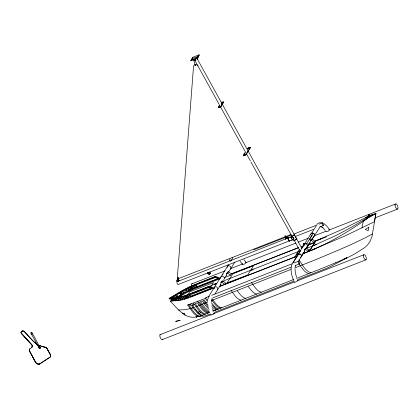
<?xml version="1.0" encoding="UTF-8"?>
<svg xmlns="http://www.w3.org/2000/svg" width="419" height="419" viewBox="0 0 419 419"><rect width="100%" height="100%" fill="white"/><g stroke="black" fill="none" stroke-linecap="round" stroke-linejoin="round"><path stroke-width="0.63" d="M182.731 313.218L182.799 313.606L178.567 309.981L170.795 301.617L170.507 301.093L171.869 300.266M193.447 303.12C196.621 306.902 199.261 312.993 204.54 314.48L209.757 312.433C204.854 311.128 202.34 305.723 199.407 301.989L198.365 302.398M215.298 284.15L214.973 284.323L215.586 283.946C214.277 284.711 215.68 282.961 215.685 284.642M369.626 215.995L369.06 215.005L369.464 216.152M211.548 300.292L211.464 302.036M291.037 268.741L291.42 265.766L292.42 263.41L310.95 233.723C312.134 232.084 315.004 233.655 314.439 235.52M194.578 59.289C194.39 59.739 196.003 59.912 194.615 59.278M177.97 280.421C177.216 274.911 178.992 279.546 178.368 277.504M191.205 289.634L190.116 287.146L188.691 287.832L189.781 290.32L191.205 289.634L191.263 289.225L190.116 287.146M301.177 256.863L301.434 256.046M297.679 255.071L297.663 255.978M310.689 234.661L311.259 233.393L312.736 233.079M226.799 274.864L226.637 273.487L227.454 272.177L228.381 271.811L231.424 273.879L298.805 247.456M304.629 251.259L298.098 261.802M310.348 242.093L310.186 240.721L310.982 239.443L311.909 239.081L314.947 241.161L314.156 242.423L310.275 243.947M197.642 57.927L197.197 57.602M197.737 57.743L197.7 57.602M220.64 277.519C221.143 275.388 224.547 276.331 224.422 278.336M304.644 251.232L304.482 249.855L305.283 248.577L306.21 248.21L309.253 250.279L308.468 251.536L304.288 253.202M224.422 278.342L223.835 279.52M303.393 253.558L343.821 236.478L374.361 221.777L375.927 213.57L371.925 236.709L370.024 241.464L367.61 244.864A44.184 38.26 32 0 1 364.567 247.718L354.128 254.265L336.509 263.326A118.137 102.304 32 0 1 326.38 268.438L297.495 279.766M207.641 299.779L208.872 296.175L228.428 264.839M362 227.967L363.252 221.201L367.662 218.205A70.591 66.993 3.3 0 1 371.004 216.157L371.035 216.136A69.889 66.322 3.3 0 1 373.072 215.01L375.927 213.57L373.947 214.355A65.181 56.445 32 0 0 370.187 216.099L369.872 216.262C368.243 212.286 370.37 218.687 369.019 215.052M294.201 238.83L291.896 236.981L291.514 235.918L291.959 235.452M39.454 345.858L40.145 345.685A19.646 17.011 32 0 0 45.184 347.173L46.472 347.765L45.299 347.304M196.647 57.942L197.391 59.294L198.077 56.397L191.823 58.849L191.996 59.163M197.391 59.294L198.302 56.628M295.238 266.866L295.72 265.609M191.038 287.099L191.2 286.643L192.347 288.722L192.185 289.178L191.038 287.099L192.4 286.486L193.547 288.571L192.185 289.178M193.547 288.571L193.714 288.115L192.347 288.722M211.066 314.554A1.99 0.367 -26.4 0 0 210.851 314.753L160 334.697L159.807 335.609A2.802 1.178 68.6 0 0 162.064 339.699L365.928 259.817M215.083 284.244L215.256 283.862M37.778 345.596L39.48 348.508L40.423 347.932L39.161 345.858M219.142 106.751L220.064 106.222L219.142 106.751L219.315 107.065L220.211 106.573M220.153 106.374L219.216 107.013L219.718 106.735M222.719 102.487L221.641 103.064L222.306 102.922M222.62 102.435L221.557 102.906L222.62 102.435L222.222 102.765M244.167 154.878C245.649 155.035 244.858 153.626 244.23 155.093C246.812 154.182 242.852 155.229 245.209 154.47M248.242 148.352L249.295 147.839L248.326 148.509M249.19 148.504L249.467 148.153M184.936 314.926L184.795 314.564M293.986 239.862L293.777 240.386A1.812 0.492 -28.9 0 0 296.086 239.595A1.812 0.492 -28.9 0 0 296.526 238.511M314.638 242.774L308.389 245.026M314.391 235.635L314.245 235.928L320.331 226.548L319.927 226.779L320.708 226.559L320.247 226.532L321.729 226.899L321.326 226.747L322.976 227.821L322.688 227.58L325.291 230.434M297.726 254.972C298.302 253.521 300.47 253.804 301.135 255.035L300.889 254.7M301.161 256.889L300.475 257.434M197.726 57.817L197.124 58.026M214.889 294.023L220.876 284.428L220.918 282.652L221.735 281.343L222.662 280.976L225.705 283.045L224.888 284.354L221.845 282.286L220.918 282.652M225.82 276.498L225.778 276.571A1.985 1.718 32 0 1 224.6 277.242M226.653 275.147L226.789 274.874M309.369 243.727L309.531 243.402M193.358 286.072L193.636 285.575L194.783 287.654L194.51 288.157L193.358 286.072L194.626 285.554L195.773 287.633L194.51 288.157M309.185 239.747L312.443 234.556L305.959 244.921M315.664 248.614L309.432 251.149L315.895 240.799L342.239 229.423L369.076 215.932L365.468 217.644M21.678 331.413L22.621 330.968L21.678 331.413A1.461 1.267 32 0 0 21.359 333.451L31.577 344.617A2.325 2.016 32 0 1 31.556 347.581L31.619 347.477A2.325 2.016 32 0 0 31.839 344.743M190.844 60.42L192.803 57.277L199.062 54.826L199.234 55.135L197.27 58.278L191.017 60.734L190.844 60.42L197.098 57.969L199.062 54.826M191.017 60.734L191.614 59.77M192.379 58.55L192.976 57.592L192.803 57.277M21.359 333.451L21.427 333.346A1.461 1.267 32 0 1 21.715 331.361M193.442 59.556L193.662 59.262M22.553 331.073A1.414 1.226 32 0 1 24.155 331.455L32.556 340.432M193.033 59.728L194.709 60.383L194.877 60.121M37.925 345.644L37.432 345.46L36.573 343.899A19.646 17.011 32 0 1 32.52 340.485L32.588 340.38A19.646 17.011 32 0 0 36.636 343.795L37.93 345.523M31.577 344.617L23.129 335.205M31.619 347.477L30 348.749A2.1 1.817 32 0 0 29.534 350.981L35.625 362.404A3.08 2.671 32 0 0 39.669 363.98L49.531 357.486L39.7 363.928A3.08 2.671 32 0 1 35.657 362.351L29.503 351.033A2.1 1.817 32 0 1 29.969 348.802M31.032 354.081L29.534 350.981M39.187 345.879L38.789 345.801A4.316 3.734 32 0 0 38.983 345.848L40.083 345.79A19.646 17.011 32 0 0 45.121 347.278L45.331 347.251M35.625 362.404L31.404 354.532M45.954 347.424L45.545 347.314M49.494 357.538A2.467 2.137 32 0 0 50.432 354.642L46.472 347.765M46.954 348.472L50.4 354.694A2.467 2.137 32 0 1 49.463 357.59M47.059 348.639L50.4 354.694M39.669 363.98L39.732 363.875A3.08 2.671 32 0 1 37.851 363.964M221.457 102.54A1.566 0.424 -28.9 0 1 222.992 101.827A1.566 0.424 -28.9 0 1 223.427 102.121L223.599 102.435L221.159 106.342A1.566 0.424 -28.9 0 1 219.42 107.526A1.566 0.424 -28.9 0 1 218.509 107.379L218.341 107.065L219.556 105.117L219.729 105.426L219.121 106.405M218.341 107.065A1.566 0.424 -28.9 0 0 219.247 107.212A1.566 0.424 -28.9 0 0 220.986 106.028L223.427 102.121M247.765 148.792A1.566 0.424 -28.9 0 0 247.608 148.981L247.44 148.666A1.566 0.424 -28.9 0 1 249.179 147.483A1.566 0.424 -28.9 0 1 250.085 147.629L250.258 147.944L246.189 154.464A1.566 0.424 -28.9 0 1 244.445 155.653A1.566 0.424 -28.9 0 1 243.539 155.507L243.366 155.192L245.403 151.929L220.672 107.128M243.879 154.962L245.235 152.788M243.366 155.192A1.566 0.424 -28.9 0 0 244.277 155.339A1.566 0.424 -28.9 0 0 246.016 154.155L250.085 147.629M177.054 280.594L177.153 280.437A0.927 0.801 32 0 1 178.662 279.845L179.515 280.824L178.567 280.002A0.927 0.801 32 0 0 177.054 280.594L177.19 281.741L177.153 280.437M177.635 279.981L177.86 279.792A0.618 0.534 32 0 1 178.321 280.861L178.08 281.055A0.618 0.534 32 0 1 177.619 279.986L177.761 279.95A0.618 0.534 32 0 1 178.222 281.018M174.948 298.574A0.927 0.388 68.6 0 0 175.074 299.025L175.493 300.214L176.535 298.92M185.758 297.919L186.659 296.479M187.56 295.039L189.901 291.755L213.559 282.568L209.547 288.759L190.373 296.306M189.414 295.102L189.739 294.578L190.886 296.662L190.561 297.186L189.414 295.102L208.892 287.465L212.265 288.67L190.561 297.186M195.621 285.156L195.951 284.632L197.098 286.711L196.773 287.235L195.621 285.156L215.099 277.514L215.429 276.99M207.525 273.057L208.526 273.801A0.927 0.801 32 0 0 210.034 273.204L209.95 271.983L207.525 273.057L208.479 273.879A0.927 0.801 32 0 0 209.987 273.282L210.087 273.125A0.927 0.801 32 0 1 208.756 273.879M208.688 272.601L209.6 274.078M209.521 273.738L209.327 273.853A0.618 0.534 32 0 1 208.866 272.785L209.06 272.669A0.618 0.534 32 0 1 209.521 273.738L209.28 273.932A0.618 0.534 32 0 1 208.819 272.863L208.934 272.706A0.618 0.534 32 0 0 209.38 273.775M208.479 273.879L207.625 272.9M208.809 286.863L209.139 286.339L214.198 288.152L213.868 288.675L208.809 286.863L184.135 296.359L177.965 297.836L169.072 298.496L169.36 299.014L170.821 298.93L171.968 301.01L170.507 301.093L171.884 300.554M215.345 276.388L190.373 286.366L182.642 290.341L169.072 298.496C177.708 294.112 185.664 288.225 194.84 284.826L215.02 276.912L215.345 276.388L220.404 278.2M230.817 261.011L232.864 257.727M222.353 275.168L223.17 273.858M221.845 282.286L222.662 280.976M226.637 273.487L227.564 273.12L228.381 271.811M228.722 271.863L234.76 262.184M224.652 277.525L230.607 275.189L231.367 273.974M286.889 237.4A0.927 0.801 32 0 0 285.381 237.992L285.281 238.149A0.927 0.801 32 0 1 286.795 237.557L287.743 238.38L286.795 237.557M286.821 238.107A0.618 0.534 32 0 1 286.549 238.411L286.308 238.61A0.618 0.534 32 0 1 285.847 237.542L286.088 237.348A0.618 0.534 32 0 1 286.821 237.819M286.58 238.835L287.843 238.222M299.271 249.645L294.693 256.978L295.746 258.801M296.804 254.956L296.903 254.799A0.927 0.801 32 0 1 298.417 254.202L298.318 254.359A0.927 0.801 32 0 0 296.804 254.956L296.94 256.098L219.535 286.455M303.246 244.638L303.346 244.481A0.927 0.801 32 0 1 304.854 243.889L304.754 244.047A0.927 0.801 32 0 0 303.246 244.638L303.377 245.78L301.313 246.66M297.679 255.412A0.618 0.534 32 0 1 297.37 254.343L297.61 254.15A0.618 0.534 32 0 1 298.066 254.254M303.964 245.063A0.618 0.534 32 0 1 303.812 244.031L303.922 243.868A0.618 0.534 32 0 0 304.063 244.906M298.087 254.066L300.203 250.735M301.68 248.305L303.476 245.623L303.346 244.481M293.132 262.86L298.595 254.103L299.025 253.998M311.668 233.158L317.131 224.406M310.275 240.946L310.982 239.443M301.439 255.873L302.089 254.825M307.541 246.005L306.928 246.99L307.913 245.497M308.525 244.518L309.992 242.659M310.186 240.721L311.113 240.354L312.548 238.071M306.467 248.216L309.903 242.748L306.766 247.776M311.961 239.411L314.229 235.949M312.029 239.343L313.988 236.201M309.4 251.164L315.863 240.81M369.579 216.414L369.212 216.995L368.799 215.811A0.927 0.388 68.6 0 1 368.898 214.758M304.576 250.08L305.372 248.802M308.463 244.534L309.432 243.051M304.482 249.855L305.414 249.483L306.21 248.21M301.177 256.695L304.115 251.987M188.304 298.035L189.529 297.579L188.377 295.5L187.152 295.955L188.304 298.035L188.681 297.49L187.534 295.411M215.272 283.925L214.973 284.323L214.91 284.03L216.602 283.647M220.357 106.656L219.352 107.191M39.412 348.33L40.36 348.037L31.917 332.476L31.409 332.586L30.854 333.095L31.907 332.581L30.865 332.99L37.867 345.68M249.368 148.101L248.823 148.504M310.626 249.2L308.845 250.101M186.062 298.799L187.298 298.391L186.151 296.306L184.91 296.72L186.062 298.799L186.539 298.218L187.78 297.809M215.23 284.255L215.293 284.087M183.894 299.444L185.104 299.093L183.957 297.013L182.747 297.359L183.894 299.444L184.47 298.836L185.68 298.485M197.695 57.88L197.129 57.885M297.883 254.658L298.585 254.113M191.703 286.13A2.802 1.178 68.6 0 1 191.693 283.92L192.237 283.642A2.802 1.178 68.6 0 1 192.599 283.773M181.809 299.962L182.993 299.679L181.846 297.6L180.657 297.883L181.809 299.962L182.469 299.334L181.317 297.254M31.76 334.184L31.598 334.446L32.425 333.833M245.325 154.857L244.319 155.25M178.656 298.281L179.39 297.637L180.537 299.716L179.803 300.36L178.656 298.281L179.819 298.061L180.966 300.145L179.803 300.36M177.876 298.407L176.734 298.558L177.886 300.638L178.683 299.983M317.283 223.903L319.142 222.803L321.823 222.746M172.638 300.973L174.388 300.868L173.241 298.789L171.491 298.888L172.638 300.973L173.503 300.308L172.638 298.747M175.058 300.832L177.174 300.706L176.027 298.627L173.911 298.752L175.058 300.832L175.922 300.166L176.98 300.104M248.567 148.509L249.096 148.2M367.646 218.215C350.033 230.733 331.387 241.915 311.437 250.321M173.215 296.673L174.843 295.683M178.07 293.724L179.164 293.059M171.617 298.035L175.708 295.552L176.855 297.631L175.383 295.353M180.034 292.923L176.75 294.918L177.897 296.998L181.181 295.002L179.709 292.724L181.181 295.002M180.856 294.808L177.577 296.799L177.897 296.998M172.769 300.114L174.142 299.281M173.178 300.564L174.273 299.894M178.656 297.233L187.099 292.352L194.322 288.869L220.08 278.724L215.02 276.912M372.371 233.975C355.862 243.125 338.243 250.091 320.923 257.528A309.316 83.7 -28.9 0 1 307.2 263.048L294.761 267.924M180.992 292.357L182.621 291.42L183.773 293.504L182.139 294.437L180.767 292.101L182.139 294.437M181.914 294.18L183.543 293.248L183.773 293.504M306.991 246.969L307.698 246.414A1.985 1.718 32 0 0 307.588 244.424A1.985 1.718 32 0 0 305.582 243.523L305.121 243.638A1.985 1.718 32 0 0 304.142 245.052M285.035 235.876L285.098 236.389L285.444 236.033L285.035 235.876L286.627 238.757M313.548 236.489L313.92 236.279M368.971 216.738L363.31 220.075A389.324 337.154 32 0 1 334.739 236.065L312.653 245.979M371.035 216.136L373.455 214.811M200.565 315.884L196.113 316.994L197.171 316.418C193.175 318.267 188.236 316.958 184.611 314.758A4.473 1.346 32.1 0 0 183.69 313.978L182.27 312.951L182.527 313.391M186.177 291.797L184.622 292.645L184.758 292.949L186.319 292.101L185.03 289.718L185.167 290.021L183.611 290.87L183.47 290.566L184.758 292.949M187.602 288.377L186.115 289.141L187.309 291.577L188.796 290.812L187.602 288.377L188.749 290.456L187.267 291.221M187.644 288.733L186.162 289.498L187.309 291.577M190.058 287.554L188.634 288.241L189.781 290.32M189.844 289.911L191.263 289.225M222.248 103.153L221.74 103.263M244.885 154.784L245.345 154.658M344.036 258.832L346.874 257.868L335.755 262.692M335.766 262.687L331.728 264.389A269.061 72.806 -28.9 0 1 319.671 269.317L296.615 278.368M194.783 287.654L196.045 287.135M302.722 253.825L304.283 253.202M40.407 347.98L39.365 348.388L38.328 346.372M198.046 55.601L199.234 55.135M194.777 59.859L195.055 59.723M195.113 58.99L195.856 60.336L193.987 59.566M221.667 103.001L222.709 102.592M221.321 104.42L222.206 104.074M219.226 106.908L220.268 106.499M290.98 234.493L178.698 278.53A0.948 0.817 32 0 1 178.232 278.577L178.07 278.541A0.948 0.817 32 0 1 177.352 277.561L193.505 66.663A3.577 3.101 32 0 1 194.285 64.94L195.097 64.594A2.467 2.137 32 0 1 197.339 65.223L197.946 65.966L197.679 65.568M253.809 249.787L291.121 235.153M294.148 233.964L315.832 225.464M319.184 224.149L322.441 222.871M294.368 234.797L296.668 238.961M291.818 236.468L177.033 281.741M291.771 236.704L292.205 237.039M289.948 237.458L291.933 236.677M295.824 236.316L313.407 229.418M320.252 226.737L323.51 225.459M293.358 237.301L293.714 238.17L293.405 239.658L289.739 240.752L178.489 284.386A1.566 0.66 68.6 0 1 177.096 283.171A1.566 0.66 68.6 0 1 177.536 281.657M291.409 240.097L293.075 239.443A1.566 0.66 68.6 0 1 292.771 239.6M191.693 283.92L224.993 270.863M230.44 268.726L242.549 263.975A1.99 0.702 -31.5 0 0 243.79 264.326A1.99 0.702 -31.5 0 0 245.901 262.661L295.861 243.067M298.281 242.119L307.96 238.322M314.009 235.949L326.097 231.209A1.99 0.702 -31.5 0 0 327.192 231.607A1.99 0.702 -31.5 0 0 329.355 230.073A1.99 0.702 -31.5 0 0 328.627 229.408M329.449 229.895L395.248 204.09M369.275 215.052L369.584 214.931L370.255 215.706L369.212 216.995L369.527 216.874L369.113 215.685A0.927 0.388 68.6 0 1 369.029 214.732L368.715 214.853L368.856 215.581L369.375 216.204M368.799 215.811L369.113 215.685M211.166 278.661L214.209 277.467M197.098 286.711L218.199 278.436M196.773 287.235L218.472 278.724L215.099 277.514M375.068 217.885L397.615 209.039M308.567 244.617L310.175 243.984M175.074 299.025L175.388 298.904A0.927 0.388 68.6 0 1 175.257 298.454M209.139 286.339L184.664 295.767L178.73 297.186L170.905 297.773L171.135 298.192M173.167 300.685L174.241 300.261M188.424 294.698L199.664 290.294M200.842 289.828L215.177 283.935L215.581 284.684M222.636 281.285L251.767 269.857M252.809 269.448L300.046 250.923L300.14 251.243M306.593 248.357L316.575 244.439M194.002 292.907L197.045 291.713M199.481 290.76L201.303 290.042M203.739 289.089L205.567 288.372M186.12 297.977L189.158 296.783M190.886 296.662L211.988 288.387M308.525 250.562L309.253 250.279M205.944 297.569L209.427 296.202M211.663 295.327L291.86 263.87M294.096 262.996L298.469 261.283M205.902 298.234L187.675 305.069C190.896 308.751 193.63 316.24 199.229 316.12C194.615 314.418 192.096 309.489 189.262 305.75L191.232 305.116L194.379 309.547L198.061 313.658L200.895 315.486L202.529 315.203L201.068 314.81L199.062 313.312L195.385 309.201L192.242 304.765L194.049 304.089M194.5 304.718L192.269 305.545M212.732 297.914L291.179 267.144M295.165 265.583L299.533 263.87M193.636 307.541L194.034 307.394M195.883 306.703L207.588 302.115M211.249 299.412L211.941 300.407L291.713 269.118M196.914 316.843L196.118 316.994L198.255 316.156M345.046 258.586L346.874 257.868M212.946 311.186L293.572 279.562M210.28 313.972L206.394 315.497A11.397 9.867 32 0 1 202.319 316.209A22.621 19.583 31.9 0 0 196.605 316.864L196.113 316.994M214.167 312.448L294.159 281.076M213.093 313.873L294.405 281.987M297.757 280.672L363.556 254.867M231.356 273.932L298.27 247.844M219.347 286.538L294.782 257.125M314.947 241.161L326.516 236.835M199.779 311.485L197.621 312.286M200.937 312.616L198.805 313.412M204.509 314.496L200.554 315.884M195.034 309.327L195.385 309.201M196.359 310.919L196.679 310.804M317.864 240.024L321.975 238.505M201.895 315.146L202.387 315.256M183.7 296.443L187.832 294.929M369.626 215.691A70.591 50.395 44.4 0 1 371.842 214.816L371.868 214.811A69.889 49.892 44.4 0 1 373.549 214.24L375.848 213.59M371.868 214.811L373.868 214.146M191.457 308.264L193.667 307.53M191.059 308.379L193.028 307.74M187.675 305.069L191.315 303.911M191.488 308.253L185.428 309.704L178.567 309.981M285.847 237.542L285.988 237.505A0.618 0.534 32 0 1 286.449 238.568M286.549 238.411L286.355 238.531A0.618 0.534 32 0 1 285.622 237.772L286.345 237.458A0.618 0.534 32 0 1 286.502 238.49M313.464 236.515L313.145 236.594M303.812 244.031L303.953 243.989A0.618 0.534 32 0 1 304.686 244.466M178.321 280.861L178.127 280.976A0.618 0.534 32 0 1 177.666 279.908L178.117 279.902A0.618 0.534 32 0 1 178.274 280.94M208.819 272.863L208.961 272.827A0.618 0.534 32 0 1 209.421 273.895M297.37 254.343L297.563 254.228A0.618 0.534 32 0 1 298.139 254.438M195.343 65.663C195.825 64.505 194.484 65.935 195.264 65.385L193.678 59.817L194.793 60.252L219.247 104.546M177.237 281.662L177.101 280.515A0.927 0.801 32 0 1 177.541 279.641L178.431 279.766L179.562 280.746M368.971 215.052L369.029 214.732A0.927 0.388 68.6 0 1 369.584 214.931M39.255 345.832L40.114 345.738M172.775 299.716L173.618 299.595L173.047 298.558M177.886 300.638L179.023 300.486L177.53 297.904M174.665 300.24L173.167 300.329L172.303 298.768M300.187 251.369L299.81 251.311M39.491 345.754L39.046 345.743A4.316 3.734 32 0 1 38.82 345.722M299.061 253.993L299.664 254.029M310.882 272.774C305.142 270.967 302.356 264.457 298.993 259.911M308.798 273.591C304.11 272.418 301.69 267.296 298.862 263.787M261.294 292.221C256.611 291.048 254.192 285.926 251.358 282.416M256.606 294.065C252.825 293.331 250.698 289.393 248.367 286.675M245.654 298.354C241.878 297.621 239.752 293.688 237.421 290.969M240.962 300.198C236.279 299.019 233.86 293.897 231.026 290.388M221.541 307.813C217.042 306.729 214.664 301.863 211.946 298.506M220.499 308.222C216.544 307.42 214.376 303.251 211.941 300.407M212.915 310.861L213.339 310.898M208.714 312.846C203.472 311.338 200.848 305.498 197.737 301.439M207.672 313.255C202.765 311.94 200.256 306.54 197.318 302.806L195.233 303.623C198.166 307.357 200.68 312.763 205.582 314.072M43.869 346.974L45.152 347.225M194.898 59.786L194.809 59.231M37.846 345.565L36.605 343.847L35.515 343.082M197.103 57.67L197.674 57.895L197.422 57.607M213.13 310.112L214.381 310.489L216.361 309.714L214.167 308.724L211.956 306.708M313.124 233.184L313.491 233.378M300.418 254.323L300.051 254.129M229.696 266.013C228.654 265.405 227.035 266.133 227.14 267.427M216.623 286.957C215.581 286.355 213.962 287.083 214.067 288.377M194.301 59.446L195.856 60.336M182.846 313.375L182.558 313.229L182.799 313.606M209.275 311.626L204.886 307.619L200.45 301.58L202.22 300.884L205.362 305.32L209.044 309.437M183.265 313.616L184.915 314.962L184.308 313.815M305.414 249.483L308.468 251.541M311.113 240.354L314.156 242.423M227.564 273.12L230.607 275.189M324.18 223.793L326.49 225.705L329.444 229.481M292.619 237.233L292.085 236.814M46.273 347.691L46.561 348.006M287.79 238.301L286.659 237.322L285.768 237.196L285.339 237.641L285.418 239.291L285.381 237.992M230.036 266.191L230.9 267.395L230.68 268.72A1.985 1.718 32 0 1 230.371 269.045M216.958 287.141L217.828 288.34L217.608 289.665A1.985 1.718 32 0 1 217.299 289.99M24.155 331.455L32.52 340.485M22.275 334.278L21.427 333.346L31.807 344.795A2.325 2.016 32 0 1 31.587 347.529M240.014 261.152L242.554 264.394M250.934 161.954L291.718 235.839L291.477 236.222L292.19 237.405M211.768 304.922L216.157 308.929L217.403 309.301L218.446 308.892C215.371 308.175 213.501 305.132 211.516 302.911M208.526 307.431L203.262 300.475L204.304 300.067L208.096 305.304M243.942 259.571L245.895 262.247M313.962 233.755L314.208 234.085M301.135 255.035L301.429 255.999M206.703 299.931L207.735 301.423M297.72 254.783L297.281 254.024L297.72 254.783L297.438 254.265A0.618 0.534 32 0 0 297.726 255.333M303.875 243.947L304.445 244.984M249.284 147.944L249.457 148.258M197.098 57.969L197.27 58.278M196.993 58.236L197.49 59.137M196.694 57.864L294.945 235.839M295.515 236.882L301.79 248.247M220.986 106.028L221.159 106.342M194.955 59.048L195.704 60.399M246.519 153.956L250.305 160.812M294.321 240.543L299.747 250.379M194.217 59.482L194.709 60.383M293.777 240.386L293.153 238.71M246.016 154.155L246.189 154.464M215.266 284.805L214.863 284.077L214.973 284.323M177.541 279.641L178.4 281.201M185.392 296.139L186.539 298.218M182.396 291.168L183.543 293.248M183.323 296.752L184.47 298.836M176.713 295.238L177.289 296.28M184.166 313.789L184.789 314.91L184.674 314.606M175.058 298.606L175.922 300.166M303.738 243.669L304.163 244.466L303.744 243.664M175.734 298.511L175.875 299.302L175.341 298.888M227.454 272.177L227.632 272.633M221.735 281.343L221.913 281.798M293.546 280.5L291.813 275.225L291.053 270.229M175.964 298.59L175.896 299.307L175.414 298.527M175.388 298.904L175.802 300.093M296.605 277.441L295.358 272.858L295.007 268.715M212.548 308.667L213.056 310.212M209.851 272.141L209.987 273.282M297.516 254.307A0.618 0.534 32 0 1 298.092 254.516M297.621 255.223A0.618 0.534 32 0 1 297.469 254.186M220.876 284.428A1.985 1.718 32 0 1 220.164 284.983M304.011 244.984A0.618 0.534 32 0 1 303.859 243.952L304.053 243.832A0.618 0.534 32 0 1 304.356 243.868M304 243.91A0.618 0.534 32 0 1 304.754 244.534M183.972 313.527A4.473 4.368 32.3 0 1 184.48 314.229M226.595 275.262A1.985 1.718 32 0 1 225.883 275.817M178.18 280.898A0.618 0.534 32 0 1 177.719 279.829M249.677 147.687A1.566 0.424 -28.9 0 1 250.258 147.944M247.996 148.577A1.566 0.424 -28.9 0 1 248.294 148.357M248.629 148.148A1.566 0.424 -28.9 0 1 248.991 147.954M294.065 234.483A1.566 0.424 -28.9 0 1 294.07 235.127A1.566 0.424 -28.9 0 1 292.2 236.122A1.566 0.424 -28.9 0 1 291.875 235.646M296.364 238.641A1.566 0.424 -28.9 0 1 296.139 239.474A1.566 0.424 -28.9 0 1 294.112 240.317M223.296 102.121A1.566 0.424 -28.9 0 1 223.599 102.435M222.332 102.446A1.566 0.424 -28.9 0 1 222.688 102.288M293.29 239.401A1.812 0.765 68.6 0 1 291.76 238.689A1.812 0.765 68.6 0 1 291.854 236.416M291.76 238.421A1.566 0.66 68.6 0 1 291.624 238.039M291.535 237.018A1.566 0.66 68.6 0 1 291.75 236.672M289.953 240.71A1.812 0.765 68.6 0 1 288.33 239.778A1.812 0.765 68.6 0 1 288.754 237.803M209.008 272.748A0.618 0.534 32 0 1 209.474 273.817M289.739 240.752A1.566 0.66 68.6 0 1 289.016 240.668M288.801 240.417A1.566 0.66 68.6 0 1 288.413 237.982M293.908 234.42A1.812 0.492 -28.9 0 1 293.97 235.31A1.812 0.492 -28.9 0 1 291.477 236.222M286.407 238.453A0.618 0.534 32 0 1 285.947 237.384M293.777 238.065A1.566 0.66 68.6 0 1 293.604 237.699M22.589 331.02A1.414 1.226 32 0 1 24.187 331.403M37.469 363.839A3.08 2.671 32 0 1 35.694 362.299M193.007 288.492A2.802 1.178 68.6 0 1 191.944 286.821M245.723 262.142A1.99 0.702 -31.5 0 1 245.901 262.661M242.543 263.98A1.99 0.702 -31.5 0 1 242.711 263.698M230.261 261.33A1.404 0.587 68.6 0 1 229.701 259.728A1.404 0.587 68.6 0 1 230.251 259.199M213.905 313.176A1.99 0.367 -26.4 0 1 214.214 313.438A1.99 0.367 -26.4 0 1 211.914 314.774A1.99 0.367 -26.4 0 1 210.851 314.753M207.201 299.847A1.404 0.587 68.6 0 1 206.352 299.826A1.404 0.587 68.6 0 1 205.729 298.045A1.404 0.587 68.6 0 1 206.473 297.757M160 334.697A2.802 1.178 68.6 0 1 160.906 334.545M162.755 339.034A2.802 1.178 68.6 0 1 162.373 339.647M297.459 280.411A1.99 0.367 -26.4 0 1 296.615 281.463A1.99 0.367 -26.4 0 1 294.306 282.134M368.757 227.255L368.175 230.801L365.253 229.371L368.757 227.255M227.093 282.898L247.676 274.964L253.526 265.756L232.917 273.748L227.093 282.898M252.091 269.333L251.437 270.381L252.484 269.972L253.134 268.925L252.091 269.333M180.076 320.341L175.76 321.368L180.076 320.341M176.022 299.245L175.854 299.627L176.022 299.245M395.049 205.001A2.802 1.178 68.6 0 0 397.306 209.091A2.802 1.178 68.6 0 0 397.291 205.263A2.802 1.178 68.6 0 0 395.049 205.001M322.227 223.442A1.404 0.587 68.6 0 0 323.353 225.485A1.404 0.587 68.6 0 0 323.348 223.573A1.404 0.587 68.6 0 0 322.227 223.442M298.249 261.849A1.404 0.587 68.6 0 0 299.381 263.897A1.404 0.587 68.6 0 0 299.37 261.98A1.404 0.587 68.6 0 0 298.249 261.849M363.357 255.779A2.802 1.178 68.6 0 0 365.619 259.869A2.802 1.178 68.6 0 0 365.604 256.04A2.802 1.178 68.6 0 0 363.357 255.779"/></g></svg>
